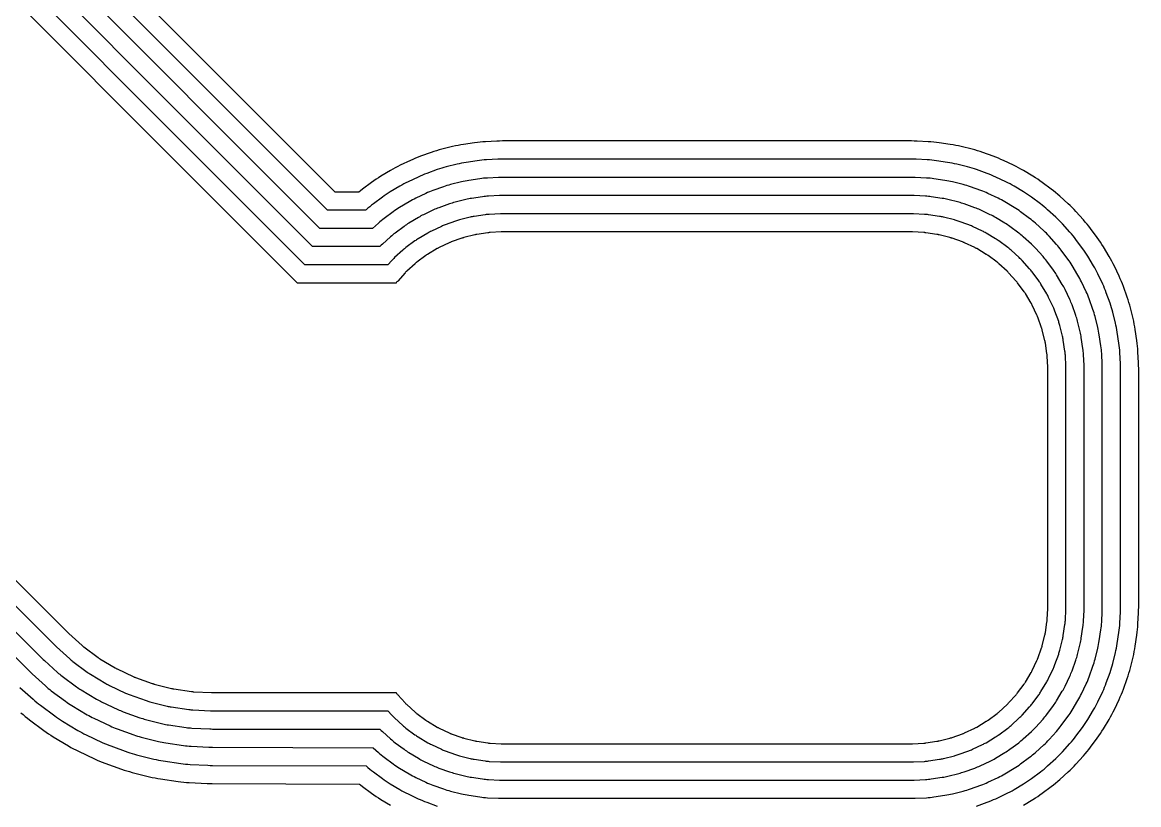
# Model space of a CAD drawing. Header units: metres. Extents: x 1.5 to 44, y 0.3 to 33.8.
# Drawn here: x 19.519 to 21.975, y 12.416 to 14.136 of the extents above; entities that cross this region are included whole.
import ezdxf

# ---------------------------------------------------------------- set-up
doc = ezdxf.new("R2010")
doc.units = ezdxf.units.M

msp = doc.modelspace()

# ---------------------------------------------------------------- linework, layer by layer
for points in [[(21.7214, 12.4151), (21.7424, 12.4277), (21.7477, 12.4309), (21.7528, 12.4343), (21.7579, 12.4377), (21.7628, 12.4413), (21.7825, 12.456), (21.7874, 12.4597), (21.7922, 12.4635), (21.7969, 12.4675), (21.8015, 12.4715), (21.8197, 12.488), (21.8242, 12.4922), (21.8286, 12.4965), (21.8329, 12.5009), (21.837, 12.5053), (21.8535, 12.5235), (21.8576, 12.5281), (21.8615, 12.5328), (21.8654, 12.5376), (21.8691, 12.5425), (21.8837, 12.5622), (21.8873, 12.5672), (21.8907, 12.5722), (21.8941, 12.5774), (21.8973, 12.5826), (21.9099, 12.6036), (21.913, 12.6089), (21.916, 12.6143), (21.9188, 12.6198), (21.9215, 12.6253), (21.932, 12.6475), (21.9345, 12.653), (21.937, 12.6587), (21.9392, 12.6644), (21.9414, 12.6701), (21.9496, 12.6932), (21.9516, 12.699), (21.9535, 12.7049), (21.9552, 12.7108), (21.9568, 12.7167), (21.9627, 12.7405), (21.9641, 12.7465), (21.9654, 12.7525), (21.9665, 12.7585), (21.9675, 12.7646), (21.9711, 12.7888), (21.9719, 12.7949), (21.9726, 12.801), (21.9731, 12.8071), (21.9735, 12.8132), (21.9747, 12.8377), (21.9749, 12.8439), (21.975, 12.85), (21.975, 13.375), (21.9749, 13.3811), (21.9747, 13.3873), (21.9735, 13.4118), (21.9731, 13.4179), (21.9726, 13.424), (21.9719, 13.4301), (21.9711, 13.4362), (21.9675, 13.4605), (21.9665, 13.4665), (21.9654, 13.4726), (21.9641, 13.4786), (21.9627, 13.4845), (21.9568, 13.5083), (21.9552, 13.5143), (21.9535, 13.5202), (21.9516, 13.526), (21.9496, 13.5318), (21.9414, 13.5549), (21.9392, 13.5607), (21.937, 13.5664), (21.9345, 13.572), (21.932, 13.5776), (21.9215, 13.5998), (21.9188, 13.6053), (21.916, 13.6107), (21.913, 13.6161), (21.9099, 13.6214), (21.8973, 13.6424), (21.8941, 13.6477), (21.8907, 13.6528), (21.8873, 13.6579), (21.8837, 13.6628), (21.8691, 13.6825), (21.8654, 13.6874), (21.8615, 13.6922), (21.8576, 13.6969), (21.8535, 13.7015), (21.837, 13.7197), (21.8329, 13.7242), (21.8286, 13.7286), (21.8242, 13.7329), (21.8197, 13.737), (21.8015, 13.7535), (21.7969, 13.7576), (21.7922, 13.7615), (21.7874, 13.7654), (21.7825, 13.7691), (21.7628, 13.7837), (21.7579, 13.7873), (21.7528, 13.7907), (21.7477, 13.7941), (21.7424, 13.7973), (21.7214, 13.8099), (21.7161, 13.813), (21.7107, 13.816), (21.7053, 13.8188), (21.6998, 13.8215), (21.6776, 13.832), (21.672, 13.8345), (21.6664, 13.837), (21.6607, 13.8392), (21.6549, 13.8414), (21.6318, 13.8496), (21.626, 13.8516), (21.6202, 13.8535), (21.6143, 13.8552), (21.6083, 13.8568), (21.5845, 13.8627), (21.5786, 13.8641), (21.5726, 13.8654), (21.5665, 13.8665), (21.5605, 13.8675), (21.5362, 13.8711), (21.5301, 13.8719), (21.524, 13.8726), (21.5179, 13.8731), (21.5118, 13.8735), (21.4873, 13.8747), (21.4811, 13.8749), (21.475, 13.875), (20.575, 13.875), (20.5689, 13.8749), (20.5627, 13.8747), (20.5382, 13.8735), (20.5321, 13.8731), (20.526, 13.8726), (20.5199, 13.8719), (20.5138, 13.8711), (20.4896, 13.8675), (20.4835, 13.8665), (20.4775, 13.8654), (20.4715, 13.8641), (20.4655, 13.8627), (20.4417, 13.8568), (20.4358, 13.8552), (20.4299, 13.8535), (20.424, 13.8516), (20.4182, 13.8496), (20.3951, 13.8414), (20.3894, 13.8392), (20.3837, 13.837), (20.378, 13.8345), (20.3725, 13.832), (20.3503, 13.8215), (20.3448, 13.8188), (20.3393, 13.816), (20.3339, 13.813), (20.3286, 13.8099), (20.3076, 13.7973), (20.3024, 13.7941), (20.2972, 13.7907), (20.2922, 13.7873), (20.2872, 13.7837), (20.2675, 13.7691), (20.2626, 13.7654), (20.2593, 13.7627), (20.2068, 13.7627), (18.4848, 15.4848)], [(21.6183, 12.4131), (21.6414, 12.4213), (21.6463, 12.4231), (21.651, 12.425), (21.6558, 12.4271), (21.6605, 12.4292), (21.6826, 12.4397), (21.6873, 12.442), (21.6919, 12.4443), (21.6964, 12.4468), (21.7008, 12.4494), (21.7219, 12.462), (21.7263, 12.4647), (21.7306, 12.4675), (21.7348, 12.4705), (21.739, 12.4735), (21.7587, 12.4881), (21.7628, 12.4912), (21.7668, 12.4944), (21.7708, 12.4977), (21.7746, 12.5012), (21.7928, 12.5176), (21.7966, 12.5211), (21.8003, 12.5247), (21.8039, 12.5284), (21.8074, 12.5322), (21.8239, 12.5504), (21.8273, 12.5542), (21.8306, 12.5582), (21.8338, 12.5622), (21.8369, 12.5663), (21.8516, 12.586), (21.8546, 12.5902), (21.8575, 12.5945), (21.8603, 12.5988), (21.863, 12.6032), (21.8756, 12.6242), (21.8782, 12.6287), (21.8807, 12.6332), (21.8831, 12.6377), (21.8853, 12.6424), (21.8958, 12.6646), (21.898, 12.6692), (21.9, 12.674), (21.9019, 12.6788), (21.9037, 12.6836), (21.912, 12.7067), (21.9136, 12.7116), (21.9152, 12.7165), (21.9166, 12.7214), (21.918, 12.7264), (21.9239, 12.7502), (21.9251, 12.7552), (21.9262, 12.7603), (21.9271, 12.7653), (21.9279, 12.7704), (21.9315, 12.7947), (21.9322, 12.7998), (21.9328, 12.8049), (21.9332, 12.8101), (21.9336, 12.8152), (21.9348, 12.8397), (21.9349, 12.8449), (21.935, 12.85), (21.935, 13.375), (21.9349, 13.3802), (21.9348, 13.3853), (21.9336, 13.4098), (21.9332, 13.415), (21.9328, 13.4201), (21.9322, 13.4252), (21.9315, 13.4303), (21.9279, 13.4546), (21.9271, 13.4597), (21.9262, 13.4648), (21.9251, 13.4698), (21.9239, 13.4748), (21.918, 13.4986), (21.9166, 13.5036), (21.9152, 13.5085), (21.9136, 13.5135), (21.912, 13.5183), (21.9037, 13.5414), (21.9019, 13.5463), (21.9, 13.551), (21.898, 13.5558), (21.8958, 13.5605), (21.8853, 13.5826), (21.8831, 13.5873), (21.8807, 13.5919), (21.8782, 13.5964), (21.8756, 13.6008), (21.863, 13.6219), (21.8603, 13.6263), (21.8575, 13.6306), (21.8546, 13.6348), (21.8516, 13.639), (21.8369, 13.6587), (21.8338, 13.6628), (21.8306, 13.6668), (21.8273, 13.6708), (21.8239, 13.6746), (21.8074, 13.6928), (21.8039, 13.6966), (21.8003, 13.7003), (21.7966, 13.7039), (21.7928, 13.7074), (21.7746, 13.7239), (21.7708, 13.7273), (21.7668, 13.7306), (21.7628, 13.7338), (21.7587, 13.7369), (21.739, 13.7516), (21.7348, 13.7546), (21.7306, 13.7575), (21.7263, 13.7603), (21.7219, 13.763), (21.7008, 13.7756), (21.6964, 13.7782), (21.6919, 13.7807), (21.6873, 13.7831), (21.6826, 13.7853), (21.6605, 13.7958), (21.6558, 13.798), (21.651, 13.8), (21.6463, 13.8019), (21.6414, 13.8037), (21.6183, 13.812), (21.6135, 13.8136), (21.6085, 13.8152), (21.6036, 13.8166), (21.5986, 13.818), (21.5748, 13.8239), (21.5698, 13.8251), (21.5648, 13.8262), (21.5597, 13.8271), (21.5546, 13.8279), (21.5303, 13.8315), (21.5252, 13.8322), (21.5201, 13.8328), (21.515, 13.8332), (21.5098, 13.8336), (21.4853, 13.8348), (21.4802, 13.8349), (21.475, 13.835), (20.575, 13.835), (20.5699, 13.8349), (20.5647, 13.8348), (20.5402, 13.8336), (20.5351, 13.8332), (20.5299, 13.8328), (20.5248, 13.8322), (20.5197, 13.8315), (20.4954, 13.8279), (20.4903, 13.8271), (20.4853, 13.8262), (20.4802, 13.8251), (20.4752, 13.8239), (20.4514, 13.818), (20.4464, 13.8166), (20.4415, 13.8152), (20.4366, 13.8136), (20.4317, 13.812), (20.4086, 13.8037), (20.4038, 13.8019), (20.399, 13.8), (20.3942, 13.798), (20.3896, 13.7958), (20.3674, 13.7853), (20.3627, 13.7831), (20.3582, 13.7807), (20.3537, 13.7782), (20.3492, 13.7756), (20.3282, 13.763), (20.3238, 13.7603), (20.3195, 13.7575), (20.3152, 13.7546), (20.311, 13.7516), (20.2913, 13.7369), (20.2872, 13.7338), (20.2832, 13.7306), (20.2792, 13.7273), (20.2754, 13.7239), (20.2741, 13.7227), (20.1903, 13.7227), (18.4565, 15.4565)], [(17.7888, 14.4548), (19.5343, 12.7093), (19.5373, 12.7064), (19.5404, 12.7036), (19.5695, 12.6772), (19.5726, 12.6744), (19.5758, 12.6717), (19.579, 12.6691), (19.5824, 12.6666), (19.6139, 12.6432), (19.6173, 12.6408), (19.6207, 12.6384), (19.6242, 12.6361), (19.6278, 12.6339), (19.6615, 12.6138), (19.6651, 12.6117), (19.6687, 12.6096), (19.6724, 12.6077), (19.6762, 12.6059), (19.7117, 12.5891), (19.7155, 12.5874), (19.7193, 12.5857), (19.7232, 12.5842), (19.7271, 12.5827), (19.7641, 12.5695), (19.768, 12.5681), (19.772, 12.5669), (19.776, 12.5657), (19.78, 12.5646), (19.8181, 12.5551), (19.8222, 12.5541), (19.8263, 12.5533), (19.8304, 12.5525), (19.8345, 12.5518), (19.8733, 12.5461), (19.8775, 12.5455), (19.8816, 12.5451), (19.8858, 12.5447), (19.8899, 12.5444), (19.9292, 12.5425), (19.9331, 12.5424), (19.937, 12.5423), (20.2906, 12.5413), (20.3022, 12.5308), (20.3054, 12.528), (20.3086, 12.5253), (20.3118, 12.5227), (20.3151, 12.5202), (20.3349, 12.5056), (20.3382, 12.5032), (20.3417, 12.5008), (20.3452, 12.4985), (20.3487, 12.4963), (20.3698, 12.4837), (20.3734, 12.4816), (20.377, 12.4796), (20.3807, 12.4777), (20.3845, 12.4759), (20.4067, 12.4654), (20.4105, 12.4636), (20.4143, 12.462), (20.4182, 12.4604), (20.4221, 12.459), (20.4452, 12.4507), (20.4491, 12.4494), (20.4531, 12.4481), (20.4571, 12.4469), (20.4611, 12.4459), (20.4849, 12.4399), (20.489, 12.4389), (20.4931, 12.4381), (20.4972, 12.4373), (20.5013, 12.4367), (20.5256, 12.4331), (20.5297, 12.4325), (20.5338, 12.432), (20.538, 12.4317), (20.5422, 12.4314), (20.5667, 12.4302), (20.5708, 12.4301), (20.575, 12.43), (21.475, 12.43), (21.4792, 12.4301), (21.4834, 12.4302), (21.5079, 12.4314), (21.512, 12.4317), (21.5162, 12.432), (21.5203, 12.4325), (21.5245, 12.4331), (21.5487, 12.4367), (21.5528, 12.4373), (21.557, 12.4381), (21.561, 12.4389), (21.5651, 12.4399), (21.5889, 12.4459), (21.5929, 12.4469), (21.5969, 12.4481), (21.6009, 12.4494), (21.6049, 12.4507), (21.628, 12.459), (21.6319, 12.4604), (21.6357, 12.462), (21.6396, 12.4636), (21.6434, 12.4654), (21.6655, 12.4759), (21.6693, 12.4777), (21.673, 12.4796), (21.6767, 12.4816), (21.6803, 12.4837), (21.7013, 12.4963), (21.7049, 12.4985), (21.7084, 12.5008), (21.7118, 12.5032), (21.7152, 12.5056), (21.7349, 12.5202), (21.7382, 12.5227), (21.7415, 12.5253), (21.7447, 12.528), (21.7478, 12.5308), (21.766, 12.5473), (21.769, 12.5501), (21.772, 12.553), (21.7749, 12.556), (21.7778, 12.5591), (21.7942, 12.5772), (21.797, 12.5804), (21.7997, 12.5836), (21.8023, 12.5868), (21.8048, 12.5901), (21.8194, 12.6099), (21.8219, 12.6132), (21.8242, 12.6167), (21.8265, 12.6202), (21.8287, 12.6237), (21.8413, 12.6448), (21.8434, 12.6484), (21.8454, 12.652), (21.8473, 12.6557), (21.8492, 12.6595), (21.8597, 12.6817), (21.8614, 12.6855), (21.863, 12.6893), (21.8646, 12.6932), (21.866, 12.6971), (21.8743, 12.7202), (21.8757, 12.7241), (21.8769, 12.7281), (21.8781, 12.7321), (21.8792, 12.7361), (21.8851, 12.7599), (21.8861, 12.764), (21.8869, 12.7681), (21.8877, 12.7722), (21.8884, 12.7763), (21.892, 12.8006), (21.8925, 12.8047), (21.893, 12.8088), (21.8933, 12.813), (21.8936, 12.8172), (21.8948, 12.8417), (21.895, 12.8458), (21.895, 12.85), (21.895, 13.375), (21.895, 13.3792), (21.8948, 13.3834), (21.8936, 13.4079), (21.8933, 13.412), (21.893, 13.4162), (21.8925, 13.4203), (21.892, 13.4245), (21.8884, 13.4487), (21.8877, 13.4528), (21.8869, 13.457), (21.8861, 13.461), (21.8851, 13.4651), (21.8792, 13.4889), (21.8781, 13.4929), (21.8769, 13.4969), (21.8757, 13.5009), (21.8743, 13.5049), (21.866, 13.528), (21.8646, 13.5319), (21.863, 13.5357), (21.8614, 13.5396), (21.8597, 13.5434), (21.8492, 13.5655), (21.8473, 13.5693), (21.8454, 13.573), (21.8434, 13.5767), (21.8413, 13.5803), (21.8287, 13.6013), (21.8265, 13.6049), (21.8242, 13.6084), (21.8219, 13.6118), (21.8194, 13.6152), (21.8048, 13.6349), (21.8023, 13.6382), (21.7997, 13.6415), (21.797, 13.6447), (21.7942, 13.6478), (21.7778, 13.666), (21.7749, 13.669), (21.772, 13.672), (21.769, 13.6749), (21.766, 13.6778), (21.7478, 13.6942), (21.7447, 13.697), (21.7415, 13.6997), (21.7382, 13.7023), (21.7349, 13.7048), (21.7152, 13.7194), (21.7118, 13.7219), (21.7084, 13.7242), (21.7049, 13.7265), (21.7013, 13.7287), (21.6803, 13.7413), (21.6767, 13.7434), (21.673, 13.7454), (21.6693, 13.7473), (21.6655, 13.7492), (21.6434, 13.7597), (21.6396, 13.7614), (21.6357, 13.763), (21.6319, 13.7646), (21.628, 13.766), (21.6049, 13.7743), (21.6009, 13.7757), (21.5969, 13.7769), (21.5929, 13.7781), (21.5889, 13.7792), (21.5651, 13.7851), (21.561, 13.7861), (21.557, 13.7869), (21.5528, 13.7877), (21.5487, 13.7884), (21.5245, 13.792), (21.5203, 13.7925), (21.5162, 13.793), (21.512, 13.7933), (21.5079, 13.7936), (21.4834, 13.7948), (21.4792, 13.795), (21.475, 13.795), (20.575, 13.795), (20.5708, 13.795), (20.5667, 13.7948), (20.5422, 13.7936), (20.538, 13.7933), (20.5338, 13.793), (20.5297, 13.7925), (20.5256, 13.792), (20.5013, 13.7884), (20.4972, 13.7877), (20.4931, 13.7869), (20.489, 13.7861), (20.4849, 13.7851), (20.4611, 13.7792), (20.4571, 13.7781), (20.4531, 13.7769), (20.4491, 13.7757), (20.4452, 13.7743), (20.4221, 13.766), (20.4182, 13.7646), (20.4143, 13.763), (20.4105, 13.7614), (20.4067, 13.7597), (20.3845, 13.7492), (20.3807, 13.7473), (20.377, 13.7454), (20.3734, 13.7434), (20.3698, 13.7413), (20.3487, 13.7287), (20.3452, 13.7265), (20.3417, 13.7242), (20.3382, 13.7219), (20.3349, 13.7194), (20.3151, 13.7048), (20.3118, 13.7023), (20.3086, 13.6997), (20.3054, 13.697), (20.3022, 13.6942), (20.2895, 13.6827), (20.1737, 13.6827), (18.4282, 15.4282)], [(17.8054, 14.4948), (19.5626, 12.7376), (19.5649, 12.7354), (19.5672, 12.7332), (19.5963, 12.7068), (19.5987, 12.7047), (19.6012, 12.7027), (19.6036, 12.7007), (19.6062, 12.6987), (19.6377, 12.6753), (19.6403, 12.6735), (19.6429, 12.6717), (19.6456, 12.6699), (19.6483, 12.6683), (19.682, 12.6481), (19.6848, 12.6465), (19.6876, 12.6449), (19.6904, 12.6434), (19.6933, 12.642), (19.7288, 12.6253), (19.7317, 12.6239), (19.7346, 12.6227), (19.7376, 12.6215), (19.7406, 12.6204), (19.7775, 12.6071), (19.7806, 12.6061), (19.7836, 12.6051), (19.7867, 12.6043), (19.7898, 12.6034), (19.8278, 12.5939), (19.831, 12.5932), (19.8341, 12.5925), (19.8372, 12.5919), (19.8404, 12.5914), (19.8792, 12.5856), (19.8824, 12.5852), (19.8855, 12.5849), (19.8887, 12.5846), (19.8919, 12.5844), (19.9311, 12.5825), (19.9343, 12.5824), (19.9375, 12.5823), (20.3053, 12.5823), (20.3063, 12.5813), (20.3086, 12.5791), (20.3109, 12.5769), (20.3291, 12.5604), (20.3315, 12.5583), (20.3339, 12.5563), (20.3364, 12.5543), (20.339, 12.5523), (20.3587, 12.5377), (20.3613, 12.5359), (20.3639, 12.5341), (20.3666, 12.5323), (20.3693, 12.5306), (20.3903, 12.518), (20.3931, 12.5164), (20.3959, 12.5149), (20.3987, 12.5134), (20.4016, 12.512), (20.4238, 12.5015), (20.4267, 12.5002), (20.4296, 12.4989), (20.4326, 12.4978), (20.4355, 12.4966), (20.4586, 12.4884), (20.4617, 12.4873), (20.4647, 12.4864), (20.4678, 12.4855), (20.4709, 12.4847), (20.4947, 12.4787), (20.4978, 12.478), (20.5009, 12.4773), (20.504, 12.4767), (20.5072, 12.4762), (20.5314, 12.4726), (20.5346, 12.4722), (20.5378, 12.4718), (20.5409, 12.4716), (20.5441, 12.4714), (20.5686, 12.4702), (20.5718, 12.4701), (20.575, 12.47), (21.475, 12.47), (21.4782, 12.4701), (21.4814, 12.4702), (21.5059, 12.4714), (21.5091, 12.4716), (21.5123, 12.4718), (21.5154, 12.4722), (21.5186, 12.4726), (21.5429, 12.4762), (21.546, 12.4767), (21.5491, 12.4773), (21.5523, 12.478), (21.5554, 12.4787), (21.5792, 12.4847), (21.5823, 12.4855), (21.5853, 12.4864), (21.5884, 12.4873), (21.5914, 12.4884), (21.6145, 12.4966), (21.6175, 12.4978), (21.6204, 12.4989), (21.6234, 12.5002), (21.6263, 12.5015), (21.6484, 12.512), (21.6513, 12.5134), (21.6541, 12.5149), (21.6569, 12.5164), (21.6597, 12.518), (21.6807, 12.5306), (21.6835, 12.5323), (21.6861, 12.5341), (21.6888, 12.5359), (21.6913, 12.5377), (21.7111, 12.5523), (21.7136, 12.5543), (21.7161, 12.5563), (21.7185, 12.5583), (21.7209, 12.5604), (21.7391, 12.5769), (21.7414, 12.5791), (21.7437, 12.5813), (21.7459, 12.5836), (21.7481, 12.5859), (21.7646, 12.6041), (21.7667, 12.6065), (21.7688, 12.6089), (21.7707, 12.6114), (21.7727, 12.614), (21.7873, 12.6337), (21.7892, 12.6363), (21.791, 12.6389), (21.7927, 12.6416), (21.7944, 12.6443), (21.807, 12.6653), (21.8086, 12.6681), (21.8101, 12.6709), (21.8116, 12.6737), (21.813, 12.6766), (21.8235, 12.6988), (21.8248, 12.7017), (21.8261, 12.7046), (21.8273, 12.7076), (21.8284, 12.7105), (21.8366, 12.7336), (21.8377, 12.7367), (21.8386, 12.7397), (21.8395, 12.7428), (21.8404, 12.7459), (21.8463, 12.7697), (21.847, 12.7728), (21.8477, 12.7759), (21.8483, 12.779), (21.8488, 12.7822), (21.8524, 12.8064), (21.8528, 12.8096), (21.8532, 12.8128), (21.8535, 12.8159), (21.8537, 12.8191), (21.8549, 12.8436), (21.855, 12.8468), (21.855, 12.85), (21.855, 13.375), (21.855, 13.3782), (21.8549, 13.3814), (21.8537, 13.4059), (21.8535, 13.4091), (21.8532, 13.4123), (21.8528, 13.4154), (21.8524, 13.4186), (21.8488, 13.4429), (21.8483, 13.446), (21.8477, 13.4491), (21.847, 13.4523), (21.8463, 13.4554), (21.8404, 13.4792), (21.8395, 13.4823), (21.8386, 13.4853), (21.8377, 13.4884), (21.8366, 13.4914), (21.8284, 13.5145), (21.8273, 13.5175), (21.8261, 13.5204), (21.8248, 13.5234), (21.8235, 13.5263), (21.813, 13.5484), (21.8116, 13.5513), (21.8101, 13.5541), (21.8086, 13.5569), (21.807, 13.5597), (21.7944, 13.5807), (21.7927, 13.5835), (21.791, 13.5861), (21.7892, 13.5888), (21.7873, 13.5913), (21.7727, 13.6111), (21.7707, 13.6136), (21.7688, 13.6161), (21.7667, 13.6185), (21.7646, 13.6209), (21.7481, 13.6391), (21.7459, 13.6414), (21.7437, 13.6437), (21.7414, 13.6459), (21.7391, 13.6481), (21.7209, 13.6646), (21.7185, 13.6667), (21.7161, 13.6688), (21.7136, 13.6707), (21.7111, 13.6727), (21.6913, 13.6873), (21.6888, 13.6892), (21.6861, 13.691), (21.6835, 13.6927), (21.6807, 13.6944), (21.6597, 13.707), (21.6569, 13.7086), (21.6541, 13.7101), (21.6513, 13.7116), (21.6484, 13.713), (21.6263, 13.7235), (21.6234, 13.7248), (21.6204, 13.7261), (21.6175, 13.7273), (21.6145, 13.7284), (21.5914, 13.7366), (21.5884, 13.7377), (21.5853, 13.7386), (21.5823, 13.7395), (21.5792, 13.7404), (21.5554, 13.7463), (21.5523, 13.747), (21.5491, 13.7477), (21.546, 13.7483), (21.5429, 13.7488), (21.5186, 13.7524), (21.5154, 13.7528), (21.5123, 13.7532), (21.5091, 13.7535), (21.5059, 13.7537), (21.4814, 13.7549), (21.4782, 13.755), (21.475, 13.755), (20.575, 13.755), (20.5718, 13.755), (20.5686, 13.7549), (20.5441, 13.7537), (20.5409, 13.7535), (20.5378, 13.7532), (20.5346, 13.7528), (20.5314, 13.7524), (20.5072, 13.7488), (20.504, 13.7483), (20.5009, 13.7477), (20.4978, 13.747), (20.4947, 13.7463), (20.4709, 13.7404), (20.4678, 13.7395), (20.4647, 13.7386), (20.4617, 13.7377), (20.4586, 13.7366), (20.4355, 13.7284), (20.4326, 13.7273), (20.4296, 13.7261), (20.4267, 13.7248), (20.4238, 13.7235), (20.4016, 13.713), (20.3987, 13.7116), (20.3959, 13.7101), (20.3931, 13.7086), (20.3903, 13.707), (20.3693, 13.6944), (20.3666, 13.6927), (20.3639, 13.691), (20.3613, 13.6892), (20.3587, 13.6873), (20.339, 13.6727), (20.3364, 13.6707), (20.3339, 13.6688), (20.3315, 13.6667), (20.3291, 13.6646), (20.3109, 13.6481), (20.3086, 13.6459), (20.3063, 13.6437), (20.3053, 13.6427), (20.1571, 13.6427), (18.3999, 15.3999)], [(17.822, 14.5348), (19.5909, 12.7659), (19.5925, 12.7643), (19.5941, 12.7628), (19.6232, 12.7365), (19.6248, 12.735), (19.6265, 12.7336), (19.6283, 12.7322), (19.63, 12.7309), (19.6616, 12.7075), (19.6634, 12.7062), (19.6652, 12.7049), (19.667, 12.7037), (19.6689, 12.7026), (19.7026, 12.6824), (19.7045, 12.6813), (19.7064, 12.6802), (19.7084, 12.6792), (19.7104, 12.6782), (19.7459, 12.6614), (19.7479, 12.6605), (19.7499, 12.6596), (19.752, 12.6588), (19.754, 12.658), (19.791, 12.6448), (19.7931, 12.6441), (19.7952, 12.6434), (19.7973, 12.6428), (19.7995, 12.6422), (19.8376, 12.6327), (19.8397, 12.6322), (19.8419, 12.6317), (19.8441, 12.6313), (19.8462, 12.631), (19.8851, 12.6252), (19.8873, 12.6249), (19.8895, 12.6247), (19.8917, 12.6245), (19.8939, 12.6243), (19.9331, 12.6224), (19.9353, 12.6223), (19.9375, 12.6223), (20.3229, 12.6223), (20.3316, 12.6128), (20.3331, 12.6112), (20.3346, 12.6096), (20.3362, 12.6081), (20.3378, 12.6066), (20.356, 12.5901), (20.3576, 12.5886), (20.3593, 12.5872), (20.361, 12.5858), (20.3628, 12.5845), (20.3825, 12.5699), (20.3843, 12.5686), (20.3861, 12.5673), (20.388, 12.5661), (20.3899, 12.5649), (20.4109, 12.5523), (20.4128, 12.5512), (20.4147, 12.5502), (20.4167, 12.5491), (20.4187, 12.5482), (20.4409, 12.5377), (20.4429, 12.5368), (20.4449, 12.5359), (20.447, 12.5351), (20.449, 12.5343), (20.4721, 12.526), (20.4742, 12.5253), (20.4763, 12.5247), (20.4784, 12.524), (20.4806, 12.5235), (20.5044, 12.5175), (20.5065, 12.517), (20.5087, 12.5165), (20.5109, 12.5161), (20.513, 12.5158), (20.5373, 12.5122), (20.5395, 12.5119), (20.5417, 12.5116), (20.5439, 12.5115), (20.5461, 12.5113), (20.5706, 12.5101), (20.5728, 12.51), (20.575, 12.51), (21.475, 12.51), (21.4772, 12.51), (21.4794, 12.5101), (21.5039, 12.5113), (21.5061, 12.5115), (21.5083, 12.5116), (21.5105, 12.5119), (21.5127, 12.5122), (21.537, 12.5158), (21.5392, 12.5161), (21.5413, 12.5165), (21.5435, 12.517), (21.5457, 12.5175), (21.5695, 12.5235), (21.5716, 12.524), (21.5737, 12.5247), (21.5758, 12.5253), (21.5779, 12.526), (21.601, 12.5343), (21.6031, 12.5351), (21.6051, 12.5359), (21.6072, 12.5368), (21.6092, 12.5377), (21.6313, 12.5482), (21.6333, 12.5491), (21.6353, 12.5502), (21.6372, 12.5512), (21.6391, 12.5523), (21.6602, 12.5649), (21.6621, 12.5661), (21.6639, 12.5673), (21.6657, 12.5686), (21.6675, 12.5699), (21.6872, 12.5845), (21.689, 12.5858), (21.6907, 12.5872), (21.6924, 12.5886), (21.6941, 12.5901), (21.7122, 12.6066), (21.7138, 12.6081), (21.7154, 12.6096), (21.717, 12.6112), (21.7185, 12.6128), (21.735, 12.631), (21.7364, 12.6326), (21.7378, 12.6343), (21.7392, 12.636), (21.7406, 12.6378), (21.7552, 12.6575), (21.7565, 12.6593), (21.7577, 12.6611), (21.7589, 12.663), (21.7601, 12.6649), (21.7727, 12.6859), (21.7738, 12.6878), (21.7749, 12.6897), (21.7759, 12.6917), (21.7769, 12.6937), (21.7873, 12.7159), (21.7883, 12.7179), (21.7891, 12.7199), (21.79, 12.722), (21.7907, 12.724), (21.799, 12.7471), (21.7997, 12.7492), (21.8004, 12.7513), (21.801, 12.7534), (21.8016, 12.7556), (21.8075, 12.7794), (21.808, 12.7815), (21.8085, 12.7837), (21.8089, 12.7859), (21.8092, 12.788), (21.8128, 12.8123), (21.8131, 12.8145), (21.8134, 12.8167), (21.8136, 12.8189), (21.8137, 12.8211), (21.8149, 12.8456), (21.815, 12.8478), (21.815, 12.85), (21.815, 13.375), (21.815, 13.3772), (21.8149, 13.3794), (21.8137, 13.4039), (21.8136, 13.4061), (21.8134, 13.4083), (21.8131, 13.4105), (21.8128, 13.4127), (21.8092, 13.437), (21.8089, 13.4392), (21.8085, 13.4413), (21.808, 13.4435), (21.8075, 13.4457), (21.8016, 13.4695), (21.801, 13.4716), (21.8004, 13.4737), (21.7997, 13.4758), (21.799, 13.4779), (21.7907, 13.501), (21.79, 13.5031), (21.7891, 13.5051), (21.7883, 13.5072), (21.7873, 13.5092), (21.7769, 13.5313), (21.7759, 13.5333), (21.7749, 13.5353), (21.7738, 13.5372), (21.7727, 13.5391), (21.7601, 13.5602), (21.7589, 13.5621), (21.7577, 13.5639), (21.7565, 13.5657), (21.7552, 13.5675), (21.7406, 13.5872), (21.7392, 13.589), (21.7378, 13.5907), (21.7364, 13.5924), (21.735, 13.5941), (21.7185, 13.6122), (21.717, 13.6138), (21.7154, 13.6154), (21.7138, 13.617), (21.7122, 13.6185), (21.6941, 13.635), (21.6924, 13.6364), (21.6907, 13.6378), (21.689, 13.6392), (21.6872, 13.6406), (21.6675, 13.6552), (21.6657, 13.6565), (21.6639, 13.6577), (21.6621, 13.6589), (21.6602, 13.6601), (21.6391, 13.6727), (21.6372, 13.6738), (21.6353, 13.6749), (21.6333, 13.6759), (21.6313, 13.6769), (21.6092, 13.6873), (21.6072, 13.6883), (21.6051, 13.6891), (21.6031, 13.69), (21.601, 13.6907), (21.5779, 13.699), (21.5758, 13.6997), (21.5737, 13.7004), (21.5716, 13.701), (21.5695, 13.7016), (21.5457, 13.7075), (21.5435, 13.708), (21.5413, 13.7085), (21.5392, 13.7089), (21.537, 13.7092), (21.5127, 13.7128), (21.5105, 13.7131), (21.5083, 13.7134), (21.5061, 13.7136), (21.5039, 13.7137), (21.4794, 13.7149), (21.4772, 13.715), (21.475, 13.715), (20.575, 13.715), (20.5728, 13.715), (20.5706, 13.7149), (20.5461, 13.7137), (20.5439, 13.7136), (20.5417, 13.7134), (20.5395, 13.7131), (20.5373, 13.7128), (20.513, 13.7092), (20.5109, 13.7089), (20.5087, 13.7085), (20.5065, 13.708), (20.5044, 13.7075), (20.4806, 13.7016), (20.4784, 13.701), (20.4763, 13.7004), (20.4742, 13.6997), (20.4721, 13.699), (20.449, 13.6907), (20.447, 13.69), (20.4449, 13.6891), (20.4429, 13.6883), (20.4409, 13.6873), (20.4187, 13.6769), (20.4167, 13.6759), (20.4147, 13.6749), (20.4128, 13.6738), (20.4109, 13.6727), (20.3899, 13.6601), (20.388, 13.6589), (20.3861, 13.6577), (20.3843, 13.6565), (20.3825, 13.6552), (20.3628, 13.6406), (20.361, 13.6392), (20.3593, 13.6378), (20.3576, 13.6364), (20.356, 13.635), (20.3378, 13.6185), (20.3362, 13.617), (20.3346, 13.6154), (20.3331, 13.6138), (20.3316, 13.6122), (20.3229, 13.6027), (20.1406, 13.6027), (18.3716, 15.3716)], [(17.8385, 14.5748), (19.6192, 12.7942), (19.6201, 12.7933), (19.621, 12.7925), (19.6501, 12.7661), (19.651, 12.7653), (19.6519, 12.7645), (19.6529, 12.7637), (19.6538, 12.763), (19.6854, 12.7396), (19.6864, 12.7389), (19.6874, 12.7382), (19.6884, 12.7375), (19.6895, 12.7369), (19.7232, 12.7167), (19.7242, 12.7161), (19.7253, 12.7155), (19.7264, 12.7149), (19.7275, 12.7144), (19.763, 12.6976), (19.7641, 12.6971), (19.7652, 12.6966), (19.7664, 12.6961), (19.7675, 12.6957), (19.8045, 12.6825), (19.8057, 12.6821), (19.8068, 12.6817), (19.808, 12.6814), (19.8092, 12.681), (19.8473, 12.6715), (19.8485, 12.6712), (19.8497, 12.671), (19.8509, 12.6707), (19.8521, 12.6705), (19.8909, 12.6648), (19.8922, 12.6646), (19.8934, 12.6645), (19.8946, 12.6644), (19.8958, 12.6643), (19.9351, 12.6624), (19.9363, 12.6623), (19.9375, 12.6623), (20.3411, 12.6623), (20.3416, 12.6616), (20.3423, 12.6607), (20.3431, 12.6597), (20.3439, 12.6588), (20.3447, 12.6578), (20.3612, 12.6397), (20.362, 12.6388), (20.3629, 12.6379), (20.3638, 12.637), (20.3647, 12.6362), (20.3828, 12.6197), (20.3838, 12.6189), (20.3847, 12.6181), (20.3857, 12.6173), (20.3866, 12.6166), (20.4063, 12.602), (20.4073, 12.6013), (20.4083, 12.6006), (20.4094, 12.5999), (20.4104, 12.5993), (20.4315, 12.5866), (20.4325, 12.586), (20.4336, 12.5854), (20.4347, 12.5849), (20.4358, 12.5843), (20.458, 12.5738), (20.4591, 12.5733), (20.4602, 12.5728), (20.4613, 12.5724), (20.4625, 12.572), (20.4856, 12.5637), (20.4868, 12.5633), (20.4879, 12.5629), (20.4891, 12.5626), (20.4903, 12.5623), (20.5141, 12.5563), (20.5153, 12.556), (20.5165, 12.5558), (20.5177, 12.5556), (20.5189, 12.5554), (20.5432, 12.5518), (20.5444, 12.5516), (20.5456, 12.5515), (20.5468, 12.5514), (20.5481, 12.5513), (20.5726, 12.5501), (20.5738, 12.55), (20.575, 12.55), (21.475, 12.55), (21.4762, 12.55), (21.4775, 12.5501), (21.502, 12.5513), (21.5032, 12.5514), (21.5044, 12.5515), (21.5056, 12.5516), (21.5069, 12.5518), (21.5311, 12.5554), (21.5323, 12.5556), (21.5335, 12.5558), (21.5347, 12.556), (21.5359, 12.5563), (21.5597, 12.5623), (21.5609, 12.5626), (21.5621, 12.5629), (21.5633, 12.5633), (21.5644, 12.5637), (21.5875, 12.572), (21.5887, 12.5724), (21.5898, 12.5728), (21.5909, 12.5733), (21.5921, 12.5738), (21.6142, 12.5843), (21.6153, 12.5849), (21.6164, 12.5854), (21.6175, 12.586), (21.6186, 12.5866), (21.6396, 12.5993), (21.6407, 12.5999), (21.6417, 12.6006), (21.6427, 12.6013), (21.6437, 12.602), (21.6634, 12.6166), (21.6644, 12.6173), (21.6653, 12.6181), (21.6663, 12.6189), (21.6672, 12.6197), (21.6854, 12.6362), (21.6863, 12.637), (21.6871, 12.6379), (21.688, 12.6388), (21.6888, 12.6397), (21.7053, 12.6578), (21.7061, 12.6588), (21.7069, 12.6597), (21.7077, 12.6607), (21.7084, 12.6616), (21.723, 12.6813), (21.7238, 12.6823), (21.7245, 12.6833), (21.7251, 12.6844), (21.7258, 12.6854), (21.7384, 12.7065), (21.739, 12.7075), (21.7396, 12.7086), (21.7402, 12.7097), (21.7407, 12.7108), (21.7512, 12.733), (21.7517, 12.7341), (21.7522, 12.7352), (21.7526, 12.7363), (21.7531, 12.7375), (21.7613, 12.7606), (21.7617, 12.7618), (21.7621, 12.7629), (21.7624, 12.7641), (21.7627, 12.7653), (21.7687, 12.7891), (21.769, 12.7903), (21.7692, 12.7915), (21.7695, 12.7927), (21.7697, 12.7939), (21.7733, 12.8182), (21.7734, 12.8194), (21.7736, 12.8206), (21.7737, 12.8218), (21.7737, 12.8231), (21.775, 12.8476), (21.775, 12.8488), (21.775, 12.85), (21.775, 13.375), (21.775, 13.3762), (21.775, 13.3775), (21.7737, 13.402), (21.7737, 13.4032), (21.7736, 13.4044), (21.7734, 13.4056), (21.7733, 13.4069), (21.7697, 13.4311), (21.7695, 13.4323), (21.7692, 13.4335), (21.769, 13.4347), (21.7687, 13.4359), (21.7627, 13.4597), (21.7624, 13.4609), (21.7621, 13.4621), (21.7617, 13.4633), (21.7613, 13.4644), (21.7531, 13.4875), (21.7526, 13.4887), (21.7522, 13.4898), (21.7517, 13.4909), (21.7512, 13.4921), (21.7407, 13.5142), (21.7402, 13.5153), (21.7396, 13.5164), (21.739, 13.5175), (21.7384, 13.5186), (21.7258, 13.5396), (21.7251, 13.5407), (21.7245, 13.5417), (21.7238, 13.5427), (21.723, 13.5437), (21.7084, 13.5634), (21.7077, 13.5644), (21.7069, 13.5653), (21.7061, 13.5663), (21.7053, 13.5672), (21.6888, 13.5854), (21.688, 13.5863), (21.6871, 13.5871), (21.6863, 13.588), (21.6854, 13.5888), (21.6672, 13.6053), (21.6663, 13.6061), (21.6653, 13.6069), (21.6644, 13.6077), (21.6634, 13.6084), (21.6437, 13.623), (21.6427, 13.6238), (21.6417, 13.6245), (21.6407, 13.6251), (21.6396, 13.6258), (21.6186, 13.6384), (21.6175, 13.639), (21.6164, 13.6396), (21.6153, 13.6402), (21.6142, 13.6407), (21.5921, 13.6512), (21.5909, 13.6517), (21.5898, 13.6522), (21.5887, 13.6526), (21.5875, 13.6531), (21.5644, 13.6613), (21.5633, 13.6617), (21.5621, 13.6621), (21.5609, 13.6624), (21.5597, 13.6627), (21.5359, 13.6687), (21.5347, 13.669), (21.5335, 13.6692), (21.5323, 13.6695), (21.5311, 13.6697), (21.5069, 13.6733), (21.5056, 13.6734), (21.5044, 13.6736), (21.5032, 13.6737), (21.502, 13.6737), (21.4775, 13.675), (21.4762, 13.675), (21.475, 13.675), (20.575, 13.675), (20.5738, 13.675), (20.5726, 13.675), (20.5481, 13.6737), (20.5468, 13.6737), (20.5456, 13.6736), (20.5444, 13.6734), (20.5432, 13.6733), (20.5189, 13.6697), (20.5177, 13.6695), (20.5165, 13.6692), (20.5153, 13.669), (20.5141, 13.6687), (20.4903, 13.6627), (20.4891, 13.6624), (20.4879, 13.6621), (20.4868, 13.6617), (20.4856, 13.6613), (20.4625, 13.6531), (20.4613, 13.6526), (20.4602, 13.6522), (20.4591, 13.6517), (20.458, 13.6512), (20.4358, 13.6407), (20.4347, 13.6402), (20.4336, 13.6396), (20.4325, 13.639), (20.4315, 13.6384), (20.4104, 13.6258), (20.4094, 13.6251), (20.4083, 13.6245), (20.4073, 13.6238), (20.4063, 13.623), (20.3866, 13.6084), (20.3857, 13.6077), (20.3847, 13.6069), (20.3838, 13.6061), (20.3828, 13.6053), (20.3647, 13.5888), (20.3638, 13.588), (20.3629, 13.5871), (20.362, 13.5863), (20.3612, 13.5854), (20.3447, 13.5672), (20.3439, 13.5663), (20.3431, 13.5653), (20.3423, 13.5644), (20.3416, 13.5634), (20.3411, 13.5627), (20.124, 13.5627), (18.3434, 15.3434)], [(19.5135, 12.6739), (19.5426, 12.6476), (19.5465, 12.6441), (19.5504, 12.6408), (19.5544, 12.6376), (19.5585, 12.6345), (19.5901, 12.6111), (19.5943, 12.6081), (19.5985, 12.6051), (19.6028, 12.6023), (19.6072, 12.5996), (19.6409, 12.5794), (19.6454, 12.5768), (19.6499, 12.5744), (19.6544, 12.572), (19.6591, 12.5697), (19.6946, 12.5529), (19.6993, 12.5508), (19.704, 12.5488), (19.7088, 12.5468), (19.7136, 12.5451), (19.7506, 12.5318), (19.7555, 12.5301), (19.7604, 12.5286), (19.7653, 12.5272), (19.7703, 12.5258), (19.8084, 12.5163), (19.8134, 12.5151), (19.8185, 12.514), (19.8235, 12.5131), (19.8286, 12.5123), (19.8675, 12.5065), (19.8726, 12.5058), (19.8777, 12.5053), (19.8828, 12.5048), (19.888, 12.5045), (19.9272, 12.5026), (19.9321, 12.5024), (19.9369, 12.5023), (20.2752, 12.5014), (20.2754, 12.5012), (20.2792, 12.4977), (20.2832, 12.4944), (20.2872, 12.4912), (20.2913, 12.4881), (20.311, 12.4735), (20.3152, 12.4705), (20.3195, 12.4675), (20.3238, 12.4647), (20.3282, 12.462), (20.3492, 12.4494), (20.3537, 12.4468), (20.3582, 12.4443), (20.3627, 12.442), (20.3674, 12.4397), (20.3896, 12.4292), (20.3942, 12.4271), (20.399, 12.425), (20.4038, 12.4231), (20.4086, 12.4213), (20.4317, 12.4131)], [(19.5157, 12.6179), (19.5203, 12.6139), (19.525, 12.6099), (19.5298, 12.6061), (19.5347, 12.6024), (19.5662, 12.579), (19.5712, 12.5754), (19.5763, 12.5719), (19.5814, 12.5685), (19.5866, 12.5653), (19.6203, 12.5451), (19.6256, 12.542), (19.631, 12.5391), (19.6365, 12.5363), (19.642, 12.5336), (19.6775, 12.5168), (19.6831, 12.5142), (19.6887, 12.5118), (19.6944, 12.5095), (19.7001, 12.5074), (19.7371, 12.4942), (19.7429, 12.4922), (19.7488, 12.4903), (19.7547, 12.4886), (19.7606, 12.487), (19.7987, 12.4775), (19.8047, 12.4761), (19.8107, 12.4748), (19.8167, 12.4737), (19.8228, 12.4727), (19.8616, 12.4669), (19.8677, 12.4661), (19.8738, 12.4654), (19.8799, 12.4649), (19.886, 12.4645), (19.9252, 12.4626), (19.931, 12.4624), (19.9368, 12.4623), (20.2604, 12.4614), (20.2626, 12.4597), (20.2675, 12.456), (20.2872, 12.4413), (20.2922, 12.4377), (20.2972, 12.4343), (20.3024, 12.4309), (20.3076, 12.4277), (20.3286, 12.4151)]]:
    msp.add_lwpolyline(points)

doc.saveas('drawing.dxf')
